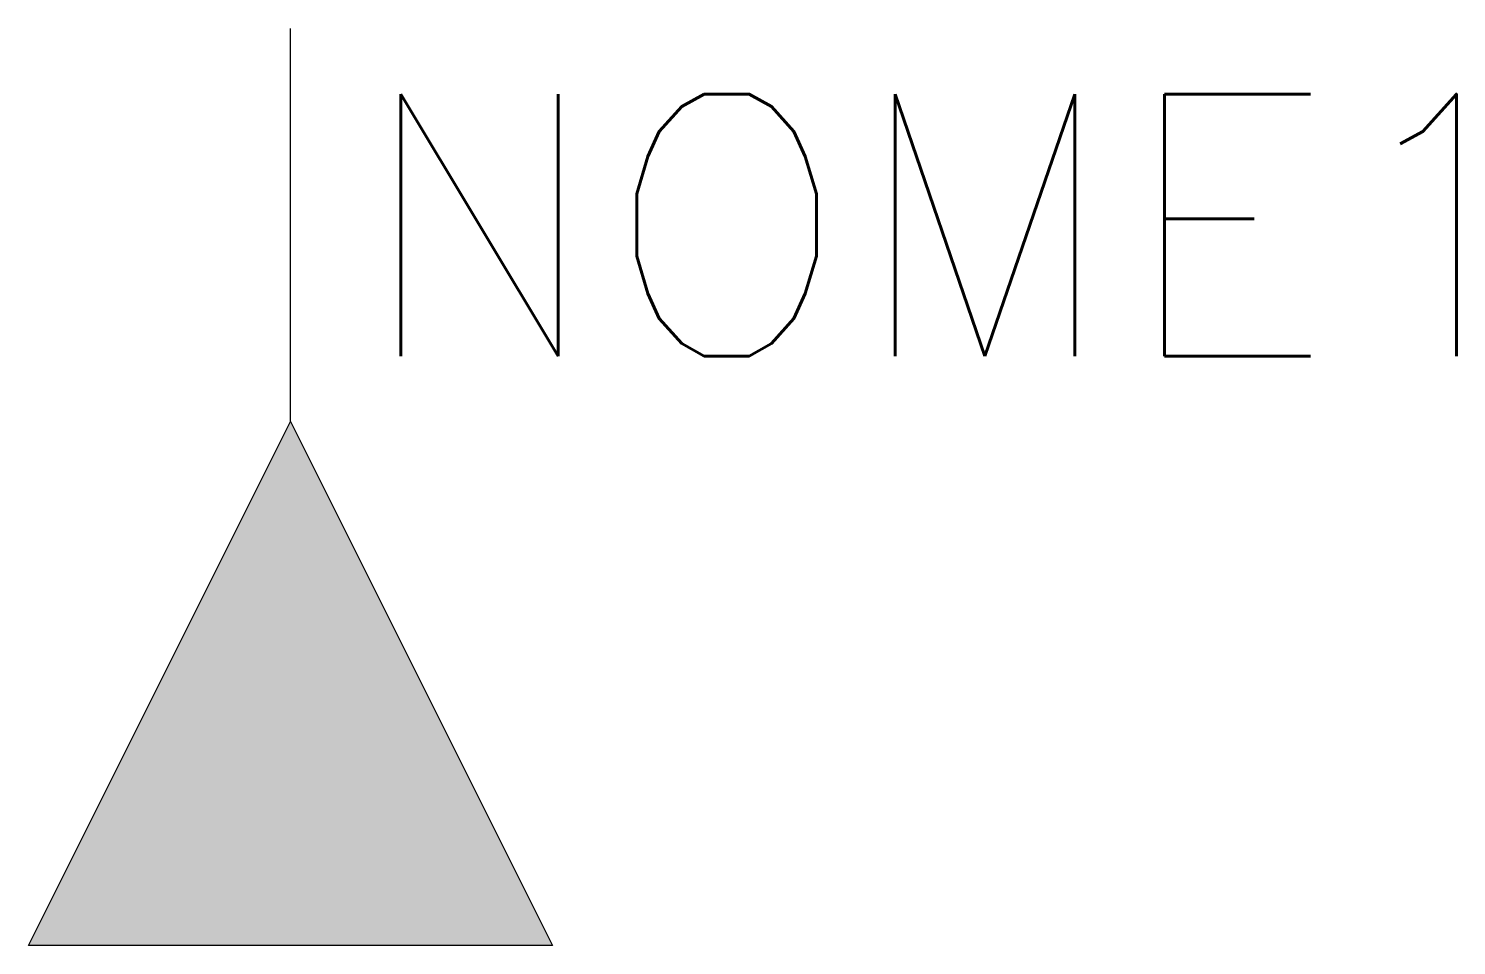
# Model space of a CAD drawing. Extents: x 328 to 338.9, y 185 to 192.
import ezdxf
from ezdxf.enums import TextEntityAlignment as Align

# ---------------------------------------------------------------- set-up
doc = ezdxf.new("R2010")
doc.units = 0
doc.header["$MEASUREMENT"] = 0
doc.layers.get('0').update_dxf_attribs({"linetype": 'CONTINUOUS'})
doc.styles.add('ROMANS', font='romans')

msp = doc.modelspace()

# ---------------------------------------------------------------- hatches: boundary and pattern name
msp.add_hatch(color=256).paths.add_polyline_path([(328, 185), (330, 189), (332, 185)])

# ---------------------------------------------------------------- linework, layer by layer
for p, q in [((330, 189), (330, 192)), ((328, 185), (330, 189)), ((330, 189), (332, 185)), ((332, 185), (328, 185))]:
    msp.add_line(p, q)

# ---------------------------------------------------------------- texts
at = {"lineweight": -3, "style": 'ROMANS'}
msp.add_attdef('NOME1', text='', height=2, dxfattribs=at).set_placement((330.5, 190.5), align=Align.MIDDLE_LEFT)

doc.saveas('drawing.dxf')
